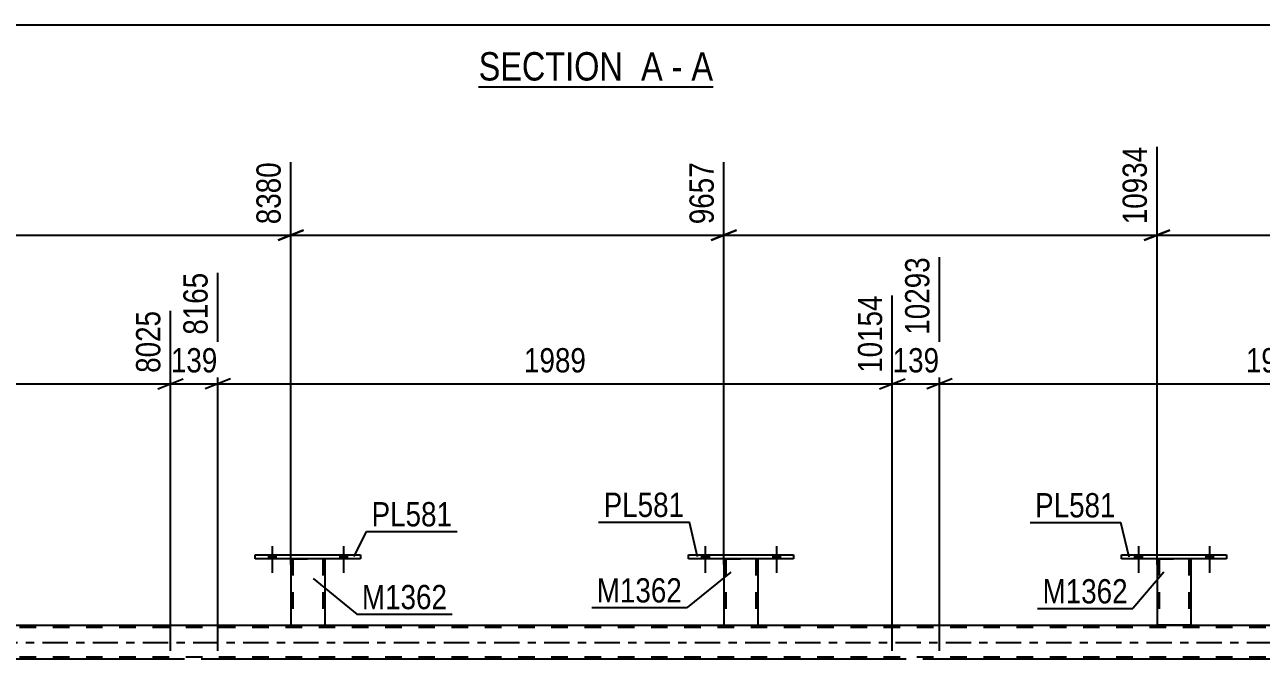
# Model space of a CAD drawing. Header units: millimetres. Extents: x 0 to 3251, y 0 to 594.
# Drawn here: x 347.6 to 493.5, y 441.1 to 516 of the extents above; entities that cross this region are included whole.
import ezdxf

# ---------------------------------------------------------------- set-up
doc = ezdxf.new("R2010")
doc.units = ezdxf.units.MM
doc.linetypes.add('DXK_LINE_DOT2', pattern=[3.9198, 1.9599, -1.9599])
doc.linetypes.add('DXK_LINE_DOT3', pattern=[5.9187, 2.979, -0.9799, 0.9799, -0.9799])
doc.styles.add('Arial Narrow', font='ARIALN.TTF', dxfattribs={"height": 0.2})

# ---------------------------------------------------------------- blocks, each defined once
blk = doc.blocks.new('Unknown-247352729-11 - 2302')
at = {"color": 6, "linetype": 'Continuous'}
blk.add_line((401.16, 508.66), (428.81, 508.66), dxfattribs=at)
at = {"color": 0, "linetype": 'Continuous'}
for points in [[(419.27, 509.41), (419.27, 512.91), (401.16, 512.91), (401.16, 509.41)], [(422.88, 509.41), (422.88, 512.91), (420.32, 512.91), (420.32, 509.41)], [(425.2, 509.41), (425.2, 512.91), (423.93, 512.91), (423.93, 509.41)], [(428.81, 509.41), (428.81, 512.91), (426.25, 512.91), (426.25, 509.41)]]:
    blk.add_wipeout(points, dxfattribs=at)
at = {"color": 7, "linetype": 'Continuous', "style": 'Arial Narrow'}
for s, p in [('SECTION ', (401.16, 509.41)), ('A', (420.32, 509.41)), ('A', (426.25, 509.41)), ('-', (423.93, 509.41))]:
    blk.add_text(s, height=3.34, dxfattribs=at).set_placement(p)
blk = doc.blocks.new('Part-247352729-2882 - 2635')
at = {"color": 2, "linetype": 'Continuous'}
for p, q in [((762.07, 445.14), (101.13, 445.14)), ((364.81, 441.14), (285.25, 441.14)), ((449.95, 441.14), (370.39, 441.14)), ((535.08, 441.14), (455.52, 441.14))]:
    blk.add_line(p, q, dxfattribs=at)
at = {"color": 7, "linetype": 'DXK_LINE_DOT2'}
for p, q in [((764.47, 444.9), (101.13, 444.9)), ((764.47, 441.38), (101.13, 441.38)), ((370.39, 441.14), (364.81, 441.14)), ((455.52, 441.14), (449.95, 441.14))]:
    blk.add_line(p, q, dxfattribs=at)
at = {"color": 7, "linetype": 'DXK_LINE_DOT3'}
blk.add_line((101.13, 443.14), (764.47, 443.14), dxfattribs=at)
blk = doc.blocks.new('Part-247352729-18648 - 2635')
at = {"color": 2, "linetype": 'Continuous'}
for p, q in [((379.01, 452.99), (379.01, 445.15)), ((383.01, 452.99), (383.01, 445.15)), ((379.01, 445.15), (383.01, 445.15))]:
    blk.add_line(p, q, dxfattribs=at)
at = {"color": 7, "linetype": 'DXK_LINE_DOT2'}
for p, q in [((379.01, 452.99), (383.01, 452.99)), ((379.01, 452.99), (379.01, 452.99)), ((379.01, 452.99), (379.01, 452.99)), ((379.25, 452.99), (379.25, 445.15)), ((382.77, 452.99), (382.77, 445.15)), ((383.01, 452.99), (383.01, 452.99)), ((383.01, 452.99), (383.01, 452.99)), ((382.72, 445.15), (382.75, 445.15)), ((382.72, 445.15), (382.75, 445.15)), ((382.75, 445.15), (382.77, 445.15)), ((382.75, 445.15), (382.77, 445.15))]:
    blk.add_line(p, q, dxfattribs=at)
blk = doc.blocks.new('Part-247352729-18649 - 2635')
at = {"color": 2, "linetype": 'Continuous'}
for p, q in [((374.81, 452.99), (374.81, 453.47)), ((374.81, 453.47), (387.21, 453.47)), ((387.21, 452.99), (374.81, 452.99)), ((387.21, 453.47), (387.21, 452.99))]:
    blk.add_line(p, q, dxfattribs=at)
blk = doc.blocks.new('Part-247352729-18650 - 2635')
at = {"color": 2, "linetype": 'Continuous'}
for p, q in [((430.09, 452.99), (430.09, 445.15)), ((434.09, 452.99), (434.09, 445.15)), ((430.09, 445.15), (434.09, 445.15))]:
    blk.add_line(p, q, dxfattribs=at)
at = {"color": 7, "linetype": 'DXK_LINE_DOT2'}
for p, q in [((430.09, 452.99), (434.09, 452.99)), ((430.09, 452.99), (430.09, 452.99)), ((430.09, 452.99), (430.09, 452.99)), ((430.33, 452.99), (430.33, 445.15)), ((433.85, 452.99), (433.85, 445.15)), ((434.09, 452.99), (434.09, 452.99)), ((434.09, 452.99), (434.09, 452.99)), ((433.8, 445.15), (433.84, 445.15)), ((433.8, 445.15), (433.84, 445.15)), ((433.84, 445.15), (433.85, 445.15)), ((433.84, 445.15), (433.85, 445.15))]:
    blk.add_line(p, q, dxfattribs=at)
blk = doc.blocks.new('Part-247352729-18651 - 2635')
at = {"color": 2, "linetype": 'Continuous'}
for p, q in [((425.89, 452.99), (425.89, 453.47)), ((425.89, 453.47), (438.29, 453.47)), ((438.29, 452.99), (425.89, 452.99)), ((438.29, 453.47), (438.29, 452.99))]:
    blk.add_line(p, q, dxfattribs=at)
blk = doc.blocks.new('Part-247352729-18652 - 2635')
at = {"color": 2, "linetype": 'Continuous'}
for p, q in [((481.17, 452.99), (481.17, 445.15)), ((485.17, 452.99), (485.17, 445.15)), ((485.14, 445.15), (481.17, 445.15)), ((485.17, 445.15), (485.14, 445.15))]:
    blk.add_line(p, q, dxfattribs=at)
at = {"color": 7, "linetype": 'DXK_LINE_DOT2'}
for p, q in [((481.17, 452.99), (485.17, 452.99)), ((481.17, 452.99), (481.17, 452.99)), ((481.17, 452.99), (481.17, 452.99)), ((481.41, 452.99), (481.41, 445.15)), ((484.93, 452.99), (484.93, 445.15)), ((485.17, 452.99), (485.17, 452.99)), ((485.17, 452.99), (485.17, 452.99)), ((484.92, 445.15), (484.93, 445.15)), ((485.17, 445.15), (485.17, 445.15))]:
    blk.add_line(p, q, dxfattribs=at)
blk = doc.blocks.new('Part-247352729-18653 - 2635')
at = {"color": 2, "linetype": 'Continuous'}
for p, q in [((476.97, 452.99), (476.97, 453.47)), ((476.97, 453.47), (489.37, 453.47)), ((489.37, 452.99), (476.97, 452.99)), ((489.37, 453.47), (489.37, 452.99))]:
    blk.add_line(p, q, dxfattribs=at)
blk = doc.blocks.new('Bolt-247352729-18677 - 2635')
at = {"linetype": 'Continuous'}
for points in [[(376.37, 452.99), (377.25, 452.99), (377.25, 453.47), (376.37, 453.47)], [(384.77, 452.99), (385.65, 452.99), (385.65, 453.47), (384.77, 453.47)]]:
    blk.add_hatch(color=1, dxfattribs=at).paths.add_polyline_path(points)
at = {"color": 1, "linetype": 'Continuous'}
for p, q in [((376.81, 454.47), (376.81, 451.35)), ((385.21, 454.47), (385.21, 451.35)), ((376.37, 453.47), (376.37, 452.99)), ((377.25, 453.47), (377.25, 452.99)), ((384.77, 453.47), (384.77, 452.99)), ((385.65, 453.47), (385.65, 452.99))]:
    blk.add_line(p, q, dxfattribs=at)
blk = doc.blocks.new('Bolt-247352729-18678 - 2635')
at = {"linetype": 'Continuous'}
for points in [[(376.37, 452.99), (377.25, 452.99), (377.25, 453.47), (376.37, 453.47)], [(384.77, 452.99), (385.65, 452.99), (385.65, 453.47), (384.77, 453.47)]]:
    blk.add_hatch(color=1, dxfattribs=at).paths.add_polyline_path(points)
at = {"color": 1, "linetype": 'Continuous'}
for p, q in [((376.81, 454.47), (376.81, 451.35)), ((385.21, 454.47), (385.21, 451.35)), ((376.37, 453.47), (376.37, 452.99)), ((377.25, 453.47), (377.25, 452.99)), ((384.77, 453.47), (384.77, 452.99)), ((385.65, 453.47), (385.65, 452.99))]:
    blk.add_line(p, q, dxfattribs=at)
blk = doc.blocks.new('Bolt-247352729-18679 - 2635')
at = {"linetype": 'Continuous'}
for points in [[(427.45, 452.99), (428.33, 452.99), (428.33, 453.47), (427.45, 453.47)], [(435.85, 452.99), (436.73, 452.99), (436.73, 453.47), (435.85, 453.47)]]:
    blk.add_hatch(color=1, dxfattribs=at).paths.add_polyline_path(points)
at = {"color": 1, "linetype": 'Continuous'}
for p, q in [((427.89, 454.47), (427.89, 451.35)), ((436.29, 454.47), (436.29, 451.35)), ((427.45, 453.47), (427.45, 452.99)), ((428.33, 453.47), (428.33, 452.99)), ((435.85, 453.47), (435.85, 452.99)), ((436.73, 453.47), (436.73, 452.99))]:
    blk.add_line(p, q, dxfattribs=at)
blk = doc.blocks.new('Bolt-247352729-18680 - 2635')
at = {"linetype": 'Continuous'}
for points in [[(427.45, 452.99), (428.33, 452.99), (428.33, 453.47), (427.45, 453.47)], [(435.85, 452.99), (436.73, 452.99), (436.73, 453.47), (435.85, 453.47)]]:
    blk.add_hatch(color=1, dxfattribs=at).paths.add_polyline_path(points)
at = {"color": 1, "linetype": 'Continuous'}
for p, q in [((427.89, 454.47), (427.89, 451.35)), ((436.29, 454.47), (436.29, 451.35)), ((427.45, 453.47), (427.45, 452.99)), ((428.33, 453.47), (428.33, 452.99)), ((435.85, 453.47), (435.85, 452.99)), ((436.73, 453.47), (436.73, 452.99))]:
    blk.add_line(p, q, dxfattribs=at)
blk = doc.blocks.new('Bolt-247352729-18681 - 2635')
at = {"linetype": 'Continuous'}
for points in [[(478.53, 452.99), (479.41, 452.99), (479.41, 453.47), (478.53, 453.47)], [(486.93, 452.99), (487.81, 452.99), (487.81, 453.47), (486.93, 453.47)]]:
    blk.add_hatch(color=1, dxfattribs=at).paths.add_polyline_path(points)
at = {"color": 1, "linetype": 'Continuous'}
for p, q in [((478.97, 454.47), (478.97, 451.35)), ((487.37, 454.47), (487.37, 451.35)), ((478.53, 453.47), (478.53, 452.99)), ((479.41, 453.47), (479.41, 452.99)), ((486.93, 453.47), (486.93, 452.99)), ((487.81, 453.47), (487.81, 452.99))]:
    blk.add_line(p, q, dxfattribs=at)
blk = doc.blocks.new('Bolt-247352729-18682 - 2635')
at = {"linetype": 'Continuous'}
for points in [[(478.53, 452.99), (479.41, 452.99), (479.41, 453.47), (478.53, 453.47)], [(486.93, 452.99), (487.81, 452.99), (487.81, 453.47), (486.93, 453.47)]]:
    blk.add_hatch(color=1, dxfattribs=at).paths.add_polyline_path(points)
at = {"color": 1, "linetype": 'Continuous'}
for p, q in [((478.97, 454.47), (478.97, 451.35)), ((487.37, 454.47), (487.37, 451.35)), ((478.53, 453.47), (478.53, 452.99)), ((479.41, 453.47), (479.41, 452.99)), ((486.93, 453.47), (486.93, 452.99)), ((487.81, 453.47), (487.81, 452.99))]:
    blk.add_line(p, q, dxfattribs=at)
blk = doc.blocks.new('StraightDimension-247352729-32226 - 2302')
at = {"color": 7, "linetype": 'Continuous'}
blk.add_line((64.97, 515.99), (765.11, 515.99), dxfattribs=at)
blk = doc.blocks.new('StraightDimension-247352729-33988 - 2635')
at = {"color": 7, "linetype": 'Continuous'}
for p, q in [((481.17, 452.32), (481.17, 501.6)), ((532.25, 452.32), (532.25, 501.6)), ((482.67, 491.76), (479.67, 490.56)), ((530.75, 490.56), (533.75, 491.76)), ((481.17, 491.16), (532.25, 491.16))]:
    blk.add_line(p, q, dxfattribs=at)
at = {"color": 0, "linetype": 'Continuous'}
blk.add_wipeout([(531.65, 502.2), (527.45, 502.2), (527.45, 491.86), (531.65, 491.86)], dxfattribs=at)
at = {"color": 3, "linetype": 'Continuous', "style": 'Arial Narrow'}
blk.add_text('12211', height=2.863, rotation=90.0002, dxfattribs=at).set_placement((531.05, 492.46))
blk = doc.blocks.new('StraightDimension-247352729-33989 - 2635')
at = {"color": 7, "linetype": 'Continuous'}
for p, q in [((481.17, 452.32), (481.17, 501.6)), ((430.09, 452.32), (430.09, 499.77)), ((431.59, 491.76), (428.59, 490.56)), ((479.67, 490.56), (482.67, 491.76)), ((430.09, 491.16), (481.17, 491.16))]:
    blk.add_line(p, q, dxfattribs=at)
at = {"color": 0, "linetype": 'Continuous'}
blk.add_wipeout([(480.57, 502.2), (476.37, 502.2), (476.37, 491.86), (480.57, 491.86)], dxfattribs=at)
at = {"color": 3, "linetype": 'Continuous', "style": 'Arial Narrow'}
blk.add_text('10934', height=2.863, rotation=90.0002, dxfattribs=at).set_placement((479.97, 492.46))
blk = doc.blocks.new('StraightDimension-247352729-33990 - 2635')
at = {"color": 7, "linetype": 'Continuous'}
for p, q in [((379.01, 452.32), (379.01, 499.77)), ((430.09, 452.32), (430.09, 499.77)), ((380.51, 491.76), (377.51, 490.56)), ((428.59, 490.56), (431.59, 491.76)), ((379.01, 491.16), (430.09, 491.16))]:
    blk.add_line(p, q, dxfattribs=at)
at = {"color": 0, "linetype": 'Continuous'}
blk.add_wipeout([(429.49, 500.37), (425.29, 500.37), (425.29, 491.86), (429.49, 491.86)], dxfattribs=at)
at = {"color": 3, "linetype": 'Continuous', "style": 'Arial Narrow'}
blk.add_text('9657', height=2.863, rotation=90.0002, dxfattribs=at).set_placement((428.89, 492.46))
blk = doc.blocks.new('StraightDimension-247352729-33991 - 2635')
at = {"color": 7, "linetype": 'Continuous'}
for p, q in [((327.93, 452.32), (327.93, 499.77)), ((379.01, 452.32), (379.01, 499.77)), ((329.43, 491.76), (326.43, 490.56)), ((377.51, 490.56), (380.51, 491.76)), ((327.93, 491.16), (379.01, 491.16))]:
    blk.add_line(p, q, dxfattribs=at)
at = {"color": 0, "linetype": 'Continuous'}
blk.add_wipeout([(378.41, 500.37), (374.21, 500.37), (374.21, 491.86), (378.41, 491.86)], dxfattribs=at)
at = {"color": 3, "linetype": 'Continuous', "style": 'Arial Narrow'}
blk.add_text('8380', height=2.863, rotation=90.0002, dxfattribs=at).set_placement((377.81, 492.46))
blk = doc.blocks.new('StraightDimension-247352729-34474 - 2635')
at = {"color": 7, "linetype": 'Continuous'}
for p, q in [((455.52, 442.14), (455.52, 488.57)), ((535.08, 442.14), (535.08, 484.07)), ((457.02, 474.23), (454.02, 473.03)), ((533.58, 473.03), (536.58, 474.23)), ((455.52, 473.63), (535.08, 473.63))]:
    blk.add_line(p, q, dxfattribs=at)
at = {"color": 0}
blk.add_wipeout([(499.56, 474.38), (499.56, 478.58), (491.05, 478.58), (491.05, 474.38)], dxfattribs=at)
at = {"color": 3, "style": 'Arial Narrow'}
blk.add_text('1989', height=2.863, dxfattribs=at).set_placement((491.65, 474.98))
at = {"color": 0, "linetype": 'Continuous'}
blk.add_wipeout([(534.48, 484.67), (530.28, 484.67), (530.28, 474.33), (534.48, 474.33)], dxfattribs=at)
at = {"color": 3, "linetype": 'Continuous', "style": 'Arial Narrow'}
blk.add_text('12282', height=2.863, rotation=90.0002, dxfattribs=at).set_placement((533.88, 474.93))
blk = doc.blocks.new('StraightDimension-247352729-34475 - 2635')
at = {"color": 7, "linetype": 'Continuous'}
for p, q in [((455.52, 442.14), (455.52, 488.57)), ((449.95, 442.14), (449.95, 484.07)), ((448.45, 473.03), (451.45, 474.23)), ((457.02, 474.23), (454.02, 473.03)), ((449.95, 473.63), (455.52, 473.63))]:
    blk.add_line(p, q, dxfattribs=at)
at = {"color": 0}
blk.add_wipeout([(456.08, 474.38), (456.08, 478.58), (449.39, 478.58), (449.39, 474.38)], dxfattribs=at)
at = {"color": 3, "style": 'Arial Narrow'}
blk.add_text('139', height=2.863, dxfattribs=at).set_placement((449.99, 474.98))
at = {"color": 0, "linetype": 'Continuous'}
blk.add_wipeout([(454.92, 489.17), (450.72, 489.17), (450.72, 478.83), (454.92, 478.83)], dxfattribs=at)
at = {"color": 3, "linetype": 'Continuous', "style": 'Arial Narrow'}
blk.add_text('10293', height=2.863, rotation=90.0002, dxfattribs=at).set_placement((454.32, 479.43))
blk = doc.blocks.new('StraightDimension-247352729-34476 - 2635')
at = {"color": 7, "linetype": 'Continuous'}
for p, q in [((370.39, 442.14), (370.39, 486.74)), ((449.95, 442.14), (449.95, 484.07)), ((371.89, 474.23), (368.89, 473.03)), ((448.45, 473.03), (451.45, 474.23)), ((370.39, 473.63), (449.95, 473.63))]:
    blk.add_line(p, q, dxfattribs=at)
at = {"color": 0}
blk.add_wipeout([(414.42, 474.38), (414.42, 478.58), (405.91, 478.58), (405.91, 474.38)], dxfattribs=at)
at = {"color": 3, "style": 'Arial Narrow'}
blk.add_text('1989', height=2.863, dxfattribs=at).set_placement((406.51, 474.98))
at = {"color": 0, "linetype": 'Continuous'}
blk.add_wipeout([(449.35, 484.67), (445.15, 484.67), (445.15, 474.33), (449.35, 474.33)], dxfattribs=at)
at = {"color": 3, "linetype": 'Continuous', "style": 'Arial Narrow'}
blk.add_text('10154', height=2.863, rotation=90.0002, dxfattribs=at).set_placement((448.75, 474.93))
blk = doc.blocks.new('StraightDimension-247352729-34477 - 2635')
at = {"color": 7, "linetype": 'Continuous'}
for p, q in [((370.39, 442.14), (370.39, 486.74)), ((364.81, 442.14), (364.81, 482.24)), ((363.31, 473.03), (366.31, 474.23)), ((371.89, 474.23), (368.89, 473.03)), ((364.81, 473.63), (370.39, 473.63))]:
    blk.add_line(p, q, dxfattribs=at)
at = {"color": 0}
blk.add_wipeout([(370.94, 474.38), (370.94, 478.58), (364.26, 478.58), (364.26, 474.38)], dxfattribs=at)
at = {"color": 3, "style": 'Arial Narrow'}
blk.add_text('139', height=2.863, dxfattribs=at).set_placement((364.86, 474.98))
at = {"color": 0, "linetype": 'Continuous'}
blk.add_wipeout([(369.79, 487.34), (365.59, 487.34), (365.59, 478.83), (369.79, 478.83)], dxfattribs=at)
at = {"color": 3, "linetype": 'Continuous', "style": 'Arial Narrow'}
blk.add_text('8165', height=2.863, rotation=90.0002, dxfattribs=at).set_placement((369.19, 479.43))
blk = doc.blocks.new('StraightDimension-247352729-34478 - 2635')
at = {"color": 7, "linetype": 'Continuous'}
for p, q in [((285.25, 442.14), (285.25, 486.74)), ((364.81, 442.14), (364.81, 482.24)), ((286.75, 474.23), (283.75, 473.03)), ((363.31, 473.03), (366.31, 474.23)), ((285.25, 473.63), (364.81, 473.63))]:
    blk.add_line(p, q, dxfattribs=at)
at = {"color": 0}
blk.add_wipeout([(329.29, 474.38), (329.29, 478.58), (320.78, 478.58), (320.78, 474.38)], dxfattribs=at)
at = {"color": 3, "style": 'Arial Narrow'}
blk.add_text('1989', height=2.863, dxfattribs=at).set_placement((321.38, 474.98))
at = {"color": 0, "linetype": 'Continuous'}
blk.add_wipeout([(364.21, 482.84), (360.01, 482.84), (360.01, 474.33), (364.21, 474.33)], dxfattribs=at)
at = {"color": 3, "linetype": 'Continuous', "style": 'Arial Narrow'}
blk.add_text('8025', height=2.863, rotation=90.0002, dxfattribs=at).set_placement((363.61, 474.93))
blk = doc.blocks.new('Mark-247352729-32310 - 2635')
at = {"color": 0}
blk.add_wipeout([(425.14, 447.84), (425.14, 450.84), (415.09, 450.84), (415.09, 447.84)], dxfattribs=at)
blk.add_wipeout([(425.14, 447.84), (425.14, 450.84), (415.09, 450.84), (415.09, 447.84)], dxfattribs=at)
at = {"color": 30, "linetype": 'Continuous'}
for p in [(430.91, 451.41), (414.49, 447.24)]:
    blk.add_line(p, (425.74, 447.24), dxfattribs=at)
at = {"color": 3, "style": 'Arial Narrow'}
blk.add_text('M1362', height=2.863, dxfattribs=at).set_placement((415.09, 447.84))
blk = doc.blocks.new('Mark-247352729-32313 - 2635')
at = {"color": 0}
blk.add_wipeout([(425.41, 457.93), (425.41, 460.93), (415.9, 460.93), (415.9, 457.93)], dxfattribs=at)
blk.add_wipeout([(425.41, 457.93), (425.41, 460.93), (415.9, 460.93), (415.9, 457.93)], dxfattribs=at)
at = {"color": 30, "linetype": 'Continuous'}
for p in [(415.3, 457.33), (426.99, 453.21)]:
    blk.add_line(p, (426.01, 457.33), dxfattribs=at)
at = {"color": 3, "style": 'Arial Narrow'}
blk.add_text('PL581', height=2.863, dxfattribs=at).set_placement((415.9, 457.93))
blk = doc.blocks.new('Mark-247352729-32304 - 2635')
at = {"color": 0}
blk.add_wipeout([(397.44, 447.05), (397.44, 450.05), (387.39, 450.05), (387.39, 447.05)], dxfattribs=at)
blk.add_wipeout([(397.44, 447.05), (397.44, 450.05), (387.39, 450.05), (387.39, 447.05)], dxfattribs=at)
at = {"color": 30, "linetype": 'Continuous'}
for p, q in [((381.66, 450.69), (386.79, 446.45)), ((386.79, 446.45), (398.04, 446.45))]:
    blk.add_line(p, q, dxfattribs=at)
at = {"color": 3, "style": 'Arial Narrow'}
blk.add_text('M1362', height=2.863, dxfattribs=at).set_placement((387.39, 447.05))
blk = doc.blocks.new('Mark-247352729-32307 - 2635')
at = {"color": 0}
blk.add_wipeout([(398.04, 456.82), (398.04, 459.82), (388.53, 459.82), (388.53, 456.82)], dxfattribs=at)
blk.add_wipeout([(398.04, 456.82), (398.04, 459.82), (388.53, 459.82), (388.53, 456.82)], dxfattribs=at)
at = {"color": 30, "linetype": 'Continuous'}
for p, q in [((386.46, 453.26), (387.93, 456.22)), ((387.93, 456.22), (398.64, 456.22))]:
    blk.add_line(p, q, dxfattribs=at)
at = {"color": 3, "style": 'Arial Narrow'}
blk.add_text('PL581', height=2.863, dxfattribs=at).set_placement((388.53, 456.82))
blk = doc.blocks.new('Mark-247352729-32316 - 2635')
at = {"color": 0}
blk.add_wipeout([(477.73, 447.73), (477.73, 450.73), (467.67, 450.73), (467.67, 447.73)], dxfattribs=at)
blk.add_wipeout([(477.73, 447.73), (477.73, 450.73), (467.67, 450.73), (467.67, 447.73)], dxfattribs=at)
at = {"color": 30, "linetype": 'Continuous'}
for p in [(481.99, 451.41), (467.07, 447.13)]:
    blk.add_line(p, (478.33, 447.13), dxfattribs=at)
at = {"color": 3, "style": 'Arial Narrow'}
blk.add_text('M1362', height=2.863, dxfattribs=at).set_placement((467.67, 447.73))
blk = doc.blocks.new('Mark-247352729-32319 - 2635')
at = {"color": 0}
blk.add_wipeout([(476.3, 457.88), (476.3, 460.88), (466.79, 460.88), (466.79, 457.88)], dxfattribs=at)
blk.add_wipeout([(476.3, 457.88), (476.3, 460.88), (466.79, 460.88), (466.79, 457.88)], dxfattribs=at)
at = {"color": 30, "linetype": 'Continuous'}
for p in [(466.19, 457.28), (477.88, 453.17)]:
    blk.add_line(p, (476.9, 457.28), dxfattribs=at)
at = {"color": 3, "style": 'Arial Narrow'}
blk.add_text('PL581', height=2.863, dxfattribs=at).set_placement((466.79, 457.88))

msp = doc.modelspace()

# ---------------------------------------------------------------- block references
for name in ['Unknown-247352729-11 - 2302', 'Bolt-247352729-18677 - 2635', 'Bolt-247352729-18678 - 2635', 'Bolt-247352729-18679 - 2635', 'Bolt-247352729-18680 - 2635', 'Bolt-247352729-18681 - 2635', 'Bolt-247352729-18682 - 2635', 'Part-247352729-18649 - 2635', 'Part-247352729-18648 - 2635', 'Part-247352729-18651 - 2635', 'Part-247352729-18650 - 2635', 'Part-247352729-18653 - 2635', 'Part-247352729-18652 - 2635', 'Part-247352729-2882 - 2635']:
    msp.add_blockref(name, (0, 0))

# ---------------------------------------------------------------- next in the draw order: block references
for name in ['StraightDimension-247352729-32226 - 2302', 'StraightDimension-247352729-33988 - 2635']:
    msp.add_blockref(name, (0, 0))

# ---------------------------------------------------------------- next in the draw order: block references
msp.add_blockref('StraightDimension-247352729-33989 - 2635', (0, 0))

# ---------------------------------------------------------------- next in the draw order: block references
for name in ['StraightDimension-247352729-33990 - 2635', 'StraightDimension-247352729-34474 - 2635']:
    msp.add_blockref(name, (0, 0))

# ---------------------------------------------------------------- next in the draw order: block references
for name in ['StraightDimension-247352729-33991 - 2635', 'StraightDimension-247352729-34475 - 2635', 'Mark-247352729-32319 - 2635', 'Mark-247352729-32316 - 2635']:
    msp.add_blockref(name, (0, 0))

# ---------------------------------------------------------------- next in the draw order: block references
msp.add_blockref('StraightDimension-247352729-34476 - 2635', (0, 0))

# ---------------------------------------------------------------- next in the draw order: block references
for name in ['StraightDimension-247352729-34477 - 2635', 'Mark-247352729-32313 - 2635', 'Mark-247352729-32307 - 2635', 'Mark-247352729-32304 - 2635', 'Mark-247352729-32310 - 2635']:
    msp.add_blockref(name, (0, 0))

# ---------------------------------------------------------------- next in the draw order: block references
msp.add_blockref('StraightDimension-247352729-34478 - 2635', (0, 0))

doc.saveas('drawing.dxf')
